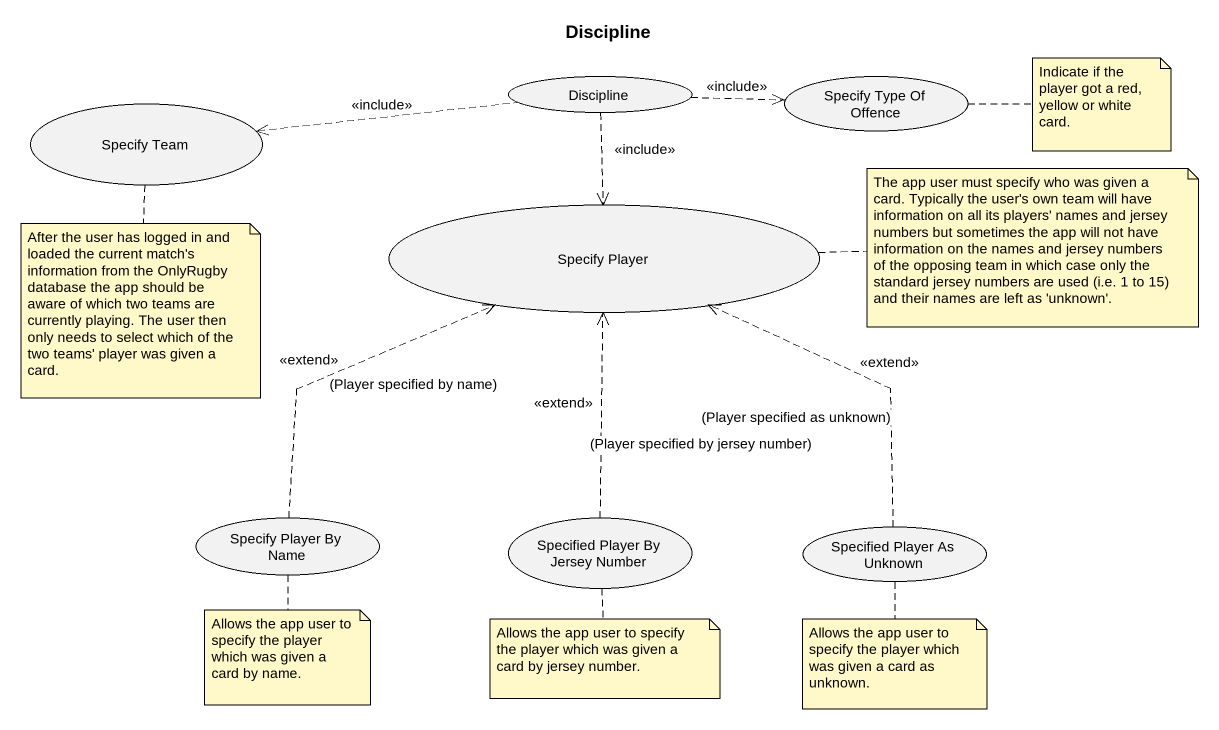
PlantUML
@startuml
title Discipline
usecase Discipline
usecase "Specify Type Of Offence" as Specify_Type_Of_Offence
usecase "Specify Team" as Specify_Team
usecase "Specify Player" as Specify_Player
usecase "Specify Player By Name" as Specify_Player_By_Name
usecase "Specified Player By Jersey Number" as Specified_Player_By_Jersey
usecase "Specified Player As Unknown" as Specified_Player_As_Unknown
Discipline .right.> Specify_Type_Of_Offence : <<include>>
Discipline .left.> Specify_Team : <<include>>
Discipline ..> Specify_Player : <<include>>
Specify_Player_By_Name .up.> Specify_Player : <<extend>>\n(Player specified by name)
Specified_Player_By_Jersey .up.> Specify_Player : <<extend>>\n(Player specified by jersey number)
Specified_Player_As_Unknown .up.> Specify_Player : <<extend>>\n(Player specified as unknown)
note right of Specify_Type_Of_Offence : Indicate if the player got a red, yellow or white card.
note right of Specify_Player : The app user must specify who was given a card. Typically the user's own team will have information on all its players' names and jersey numbers but sometimes the app will not have information on the names and jersey numbers of the opposing team in which case only the standard jersey numbers are used (i.e. 1 to 15) and their names are left as 'unknown'.
note bottom of Specify_Team : After the user has logged in and loaded the current match's information from the OnlyRugby database the app should be aware of which two teams are currently playing. The user then only needs to select which of the two teams' player was given a card.
note bottom of Specify_Player_By_Name : Allows the app user to specify the player which was given a card by name.
note bottom of Specified_Player_By_Jersey : Allows the app user to specify the player which was given a card by jersey number.
note bottom of Specified_Player_As_Unknown : Allows the app user to specify the player which was given a card as unknown.
@enduml
